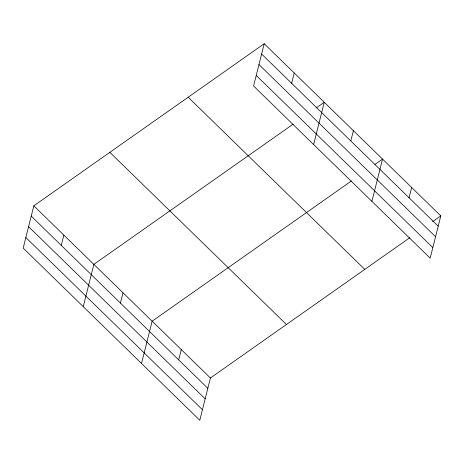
<?xml version="1.0" encoding="UTF-8"?>
<svg xmlns="http://www.w3.org/2000/svg" width="464" height="464" viewBox="0 0 464 464"><rect width="100%" height="100%" fill="white"/><g stroke="black" fill="none" stroke-linecap="round" stroke-linejoin="round"><path stroke-width="0.7" d="M264.207 43.726L253.588 86.002L430.18 258.175L440.8 215.899L264.207 43.726L33.82 205.825L23.2 248.101L199.793 420.274L210.412 377.998L409.805 237.707M61.254 245.386L63.841 235.097M83.242 306.64L93.861 264.364L293.254 124.074M120.414 303.067L123.001 292.772M141.52 363.457L152.14 321.181L351.526 180.89M178.692 359.884L181.273 349.589M291.641 83.288L294.228 72.993M313.629 144.542L324.249 102.266L316.059 108.025M350.801 140.969L353.388 130.674M371.908 201.359L382.522 159.082L374.924 164.43M409.074 197.786L411.661 187.491M432.61 221.659L440.8 215.899M261.621 54.021L438.213 226.194M258.97 64.571L435.563 236.75M256.238 75.446L432.831 247.619M188.175 97.22L364.774 269.393M109.846 152.331L286.439 324.504M33.82 205.825L210.412 377.998M31.233 216.12L207.826 388.293M28.582 226.67L205.175 398.849M25.851 237.545L202.443 409.724"/></g></svg>
